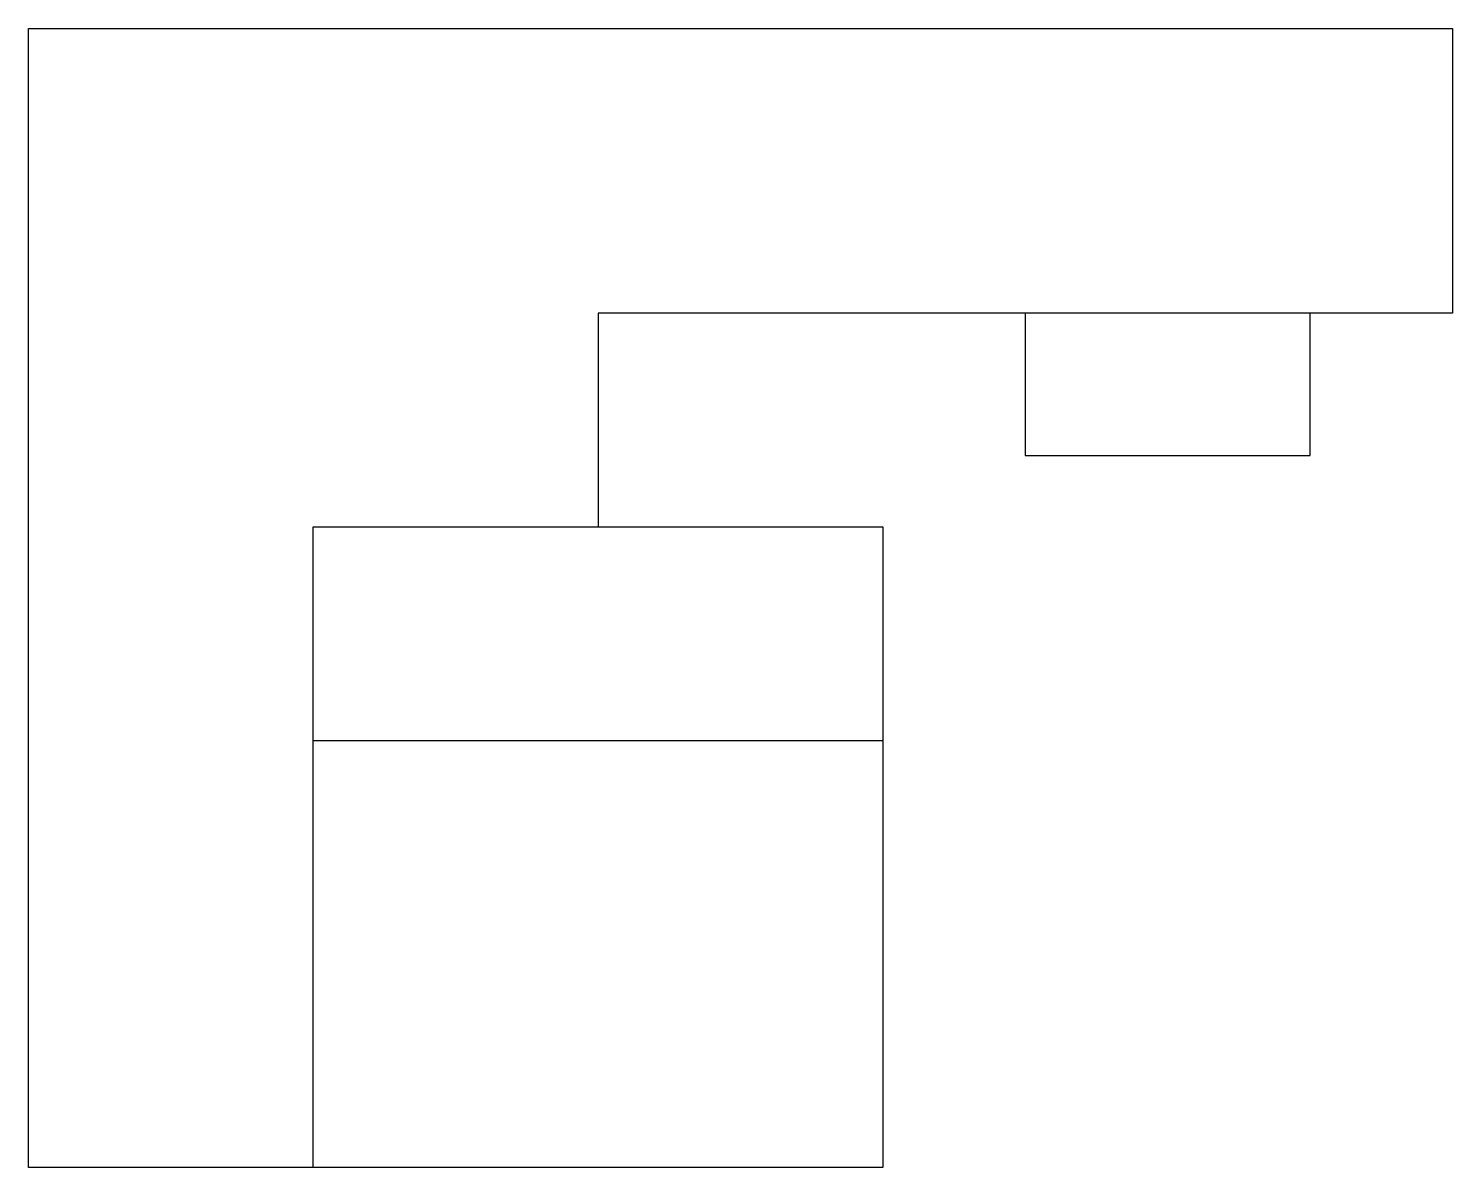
# Model space of a CAD drawing. Extents: x -1.5 to 3.5, y 0 to 4.
import ezdxf

# ---------------------------------------------------------------- set-up
doc = ezdxf.new("R2010")
doc.units = 0
doc.header["$MEASUREMENT"] = 0
doc.layers.get('0').update_dxf_attribs({"linetype": 'CONTINUOUS'})

msp = doc.modelspace()

# ---------------------------------------------------------------- linework, layer by layer
for p, q in [((-1.5, 0), (-1.5, 4)), ((-1.5, 4), (3.5, 4)), ((3.5, 4), (3.5, 3)), ((0.5, 3), (0.5, 2.25)), ((3.5, 3), (0.5, 3)), ((2, 3), (2, 2.5)), ((3, 2.5), (3, 3)), ((2, 2.5), (3, 2.5)), ((-0.5, 1.5), (1.5, 1.5)), ((-0.5, 0), (-1.5, 0))]:
    msp.add_line(p, q)
msp.add_lwpolyline([(-0.5, 0), (-0.5, 2.25), (1.5, 2.25), (1.5, 0)], close=True)

doc.saveas('drawing.dxf')
